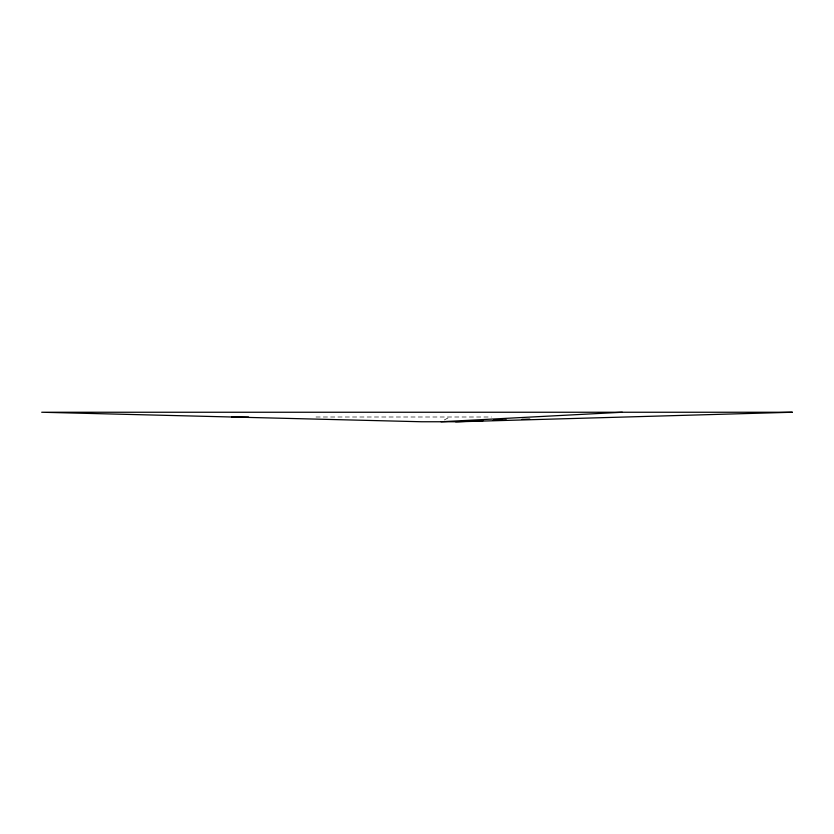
<?xml version="1.0" encoding="UTF-8"?>
<svg xmlns="http://www.w3.org/2000/svg" width="834" height="834" viewBox="0 0 834 834"><rect width="100%" height="100%" fill="white"/><g stroke="black" fill="none" stroke-linecap="round" stroke-linejoin="round"><path stroke-width="0.63" stroke-dasharray="4.17 3.13" d="M444.313 419.971L449.703 417M316.023 417L491.414 417"/><path stroke-width="1.25" d="M441.061 421.754L622.31 412.246M493.457 420.326L502.537 419.94M455.604 421.754L482.917 420.774M493.321 420.399L506.321 419.929M521.928 419.377L529.736 419.095M231.664 417L248.553 417M792.3 412.246L459.023 421.754L421.629 421.754L41.7 412.246L792.3 412.246"/></g></svg>
